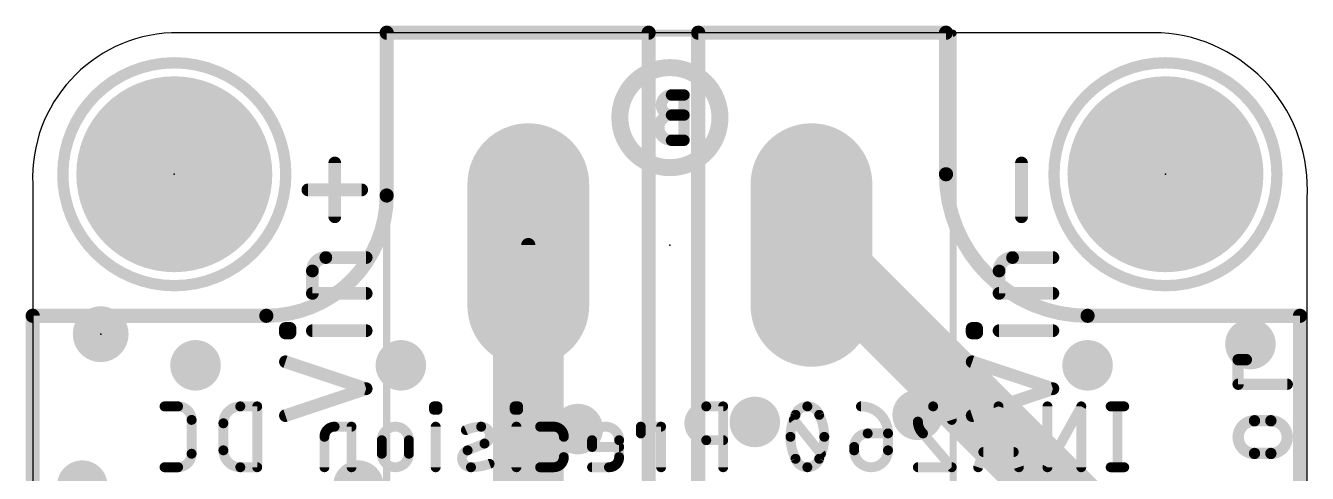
# Model space of a CAD drawing. Extents: x -0.1 to 23, y -0.1 to 23.
# Drawn here: x -0.13 to 22.87, y 14.95 to 22.99 of the extents above; entities that cross this region are included whole.
import ezdxf

# ---------------------------------------------------------------- set-up
doc = ezdxf.new("R2010")
doc.units = 0
for name, color, linetype in [('1', 12, 'CONTINUOUS'), ('16', 5, 'CONTINUOUS'), ('17', 110, 'CONTINUOUS'), ('18', 110, 'CONTINUOUS'), ('20', 31, 'CONTINUOUS'), ('21', 40, 'CONTINUOUS'), ('22', 6, 'CONTINUOUS'), ('23', 53, 'CONTINUOUS'), ('24', 53, 'CONTINUOUS')]:
    doc.layers.add(name, color=color, linetype=linetype)

# ---------------------------------------------------------------- blocks, each defined once
blk = doc.blocks.new('PIE')
at = {"const_width": 0.5}
blk.add_lwpolyline([(0, -0.25, 1), (0, 0.25, 1), (0, -0.25)], format="xyb", dxfattribs=at)
blk = doc.blocks.new('ROUNDP')
at = {"const_width": 0.5}
blk.add_lwpolyline([(0, -0.25, 1), (0, 0.25, 1), (0, -0.25)], format="xyb", dxfattribs=at)
blk = doc.blocks.new('LONGP100')
at = {"const_width": 1}
blk.add_lwpolyline([(-0.5, 0), (0.5, 0)], dxfattribs=at)
at = {"const_width": 0.5}
for points in [[(-0.5, 0.25, 1), (-0.5, -0.25)], [(0.5, -0.25, 1), (0.5, 0.25)]]:
    blk.add_lwpolyline(points, format="xyb", dxfattribs=at)
blk = doc.blocks.new('ROUNDV')
at = {"const_width": 0.5}
blk.add_lwpolyline([(0, -0.25, 1), (0, 0.25, 1), (0, -0.25)], format="xyb", dxfattribs=at)

msp = doc.modelspace()

# ---------------------------------------------------------------- linework, layer by layer
at = {"layer": '1', "const_width": 0.254}
for points in [[(6.35, 19.939), (6.35, 22.86)], [(6.35, 22.86), (11.049, 22.86)], [(11.049, 22.86), (11.049, 11.049)], [(11.938, 22.86), (11.938, 11.049)], [(16.383, 22.86), (11.938, 22.86)], [(16.383, 20.32), (16.383, 22.86)], [(8.89, 11.938), (8.89, 19.05)], [(0, 11.049), (0, 17.78)], [(0, 17.78), (4.191, 17.78)], [(22.733, 17.78), (18.923, 17.78)], [(22.733, 11.049), (22.733, 17.78)]]:
    msp.add_lwpolyline(points, dxfattribs=at)
at = {"layer": '1'}
for points, const_width in [([(6.4135, 22.86, 1), (6.2865, 22.86)], 0.127), ([(6.35, 22.9235, 1), (6.35, 22.7965)], 0.127), ([(11.1125, 22.86, 1), (10.9855, 22.86)], 0.127), ([(11.049, 22.7965, 1), (11.049, 22.9235)], 0.127), ([(12.0015, 22.86, 1), (11.8745, 22.86)], 0.127), ([(11.938, 22.9235, 1), (11.938, 22.7965)], 0.127), ([(16.4465, 22.86, 1), (16.3195, 22.86)], 0.127), ([(16.383, 22.7965, 1), (16.383, 22.9235)], 0.127), ([(16.383, 20.32, 0.4142), (18.923, 17.78)], 0.254), ([(16.4465, 20.32, 1), (16.3195, 20.32)], 0.127), ([(16.3195, 20.32, 1), (16.4465, 20.32)], 0.127), ([(4.191, 17.78, 0.4142), (6.35, 19.939)], 0.254), ([(6.4135, 19.939, 1), (6.2865, 19.939)], 0.127), ([(6.2865, 19.939, 1), (6.4135, 19.939)], 0.127), ([(8.9535, 19.05, 1), (8.8265, 19.05)], 0.127), ([(0.0635, 17.78, 1), (-0.0635, 17.78)], 0.127), ([(0, 17.8435, 1), (0, 17.7165)], 0.127), ([(4.191, 17.8435, 1), (4.191, 17.7165)], 0.127), ([(4.191, 17.7165, 1), (4.191, 17.8435)], 0.127), ([(18.923, 17.8435, 1), (18.923, 17.7165)], 0.127), ([(18.923, 17.7165, 1), (18.923, 17.8435)], 0.127), ([(22.7965, 17.78, 1), (22.6695, 17.78)], 0.127), ([(22.733, 17.7165, 1), (22.733, 17.8435)], 0.127)]:
    msp.add_lwpolyline(points, format="xyb", dxfattribs=dict(at, const_width=const_width))
at = {"layer": '16'}
for points, const_width in [([(6.35, 19.939), (6.35, 22.86)], 0.254), ([(6.35, 22.86), (11.049, 22.86)], 0.254), ([(11.049, 22.86), (11.049, 11.049)], 0.254), ([(11.938, 22.86), (11.938, 11.049)], 0.254), ([(16.383, 22.86), (11.938, 22.86)], 0.254), ([(16.383, 20.32), (16.383, 22.86)], 0.254), ([(8.89, 13.045), (8.89, 19.05)], 1.27), ([(20.32, 12.7), (13.97, 19.05)], 1.27), ([(0, 11.049), (0, 17.78)], 0.254), ([(0, 17.78), (4.191, 17.78)], 0.254), ([(22.733, 17.78), (18.923, 17.78)], 0.254), ([(22.733, 11.049), (22.733, 17.78)], 0.254)]:
    msp.add_lwpolyline(points, dxfattribs=dict(at, const_width=const_width))
for points, const_width in [([(6.4135, 22.86, 1), (6.2865, 22.86)], 0.127), ([(6.35, 22.9235, 1), (6.35, 22.7965)], 0.127), ([(11.1125, 22.86, 1), (10.9855, 22.86)], 0.127), ([(11.049, 22.7965, 1), (11.049, 22.9235)], 0.127), ([(12.0015, 22.86, 1), (11.8745, 22.86)], 0.127), ([(11.938, 22.9235, 1), (11.938, 22.7965)], 0.127), ([(16.4465, 22.86, 1), (16.3195, 22.86)], 0.127), ([(16.383, 22.7965, 1), (16.383, 22.9235)], 0.127), ([(16.383, 20.32, 0.4142), (18.923, 17.78)], 0.254), ([(16.4465, 20.32, 1), (16.3195, 20.32)], 0.127), ([(16.3195, 20.32, 1), (16.4465, 20.32)], 0.127), ([(4.191, 17.78, 0.4142), (6.35, 19.939)], 0.254), ([(6.4135, 19.939, 1), (6.2865, 19.939)], 0.127), ([(6.2865, 19.939, 1), (6.4135, 19.939)], 0.127), ([(9.2075, 19.05, 1), (8.5725, 19.05)], 0.635), ([(14.1945, 19.2745, 1), (13.7455, 18.8255)], 0.635), ([(0.0635, 17.78, 1), (-0.0635, 17.78)], 0.127), ([(0, 17.8435, 1), (0, 17.7165)], 0.127), ([(4.191, 17.8435, 1), (4.191, 17.7165)], 0.127), ([(4.191, 17.7165, 1), (4.191, 17.8435)], 0.127), ([(18.923, 17.8435, 1), (18.923, 17.7165)], 0.127), ([(18.923, 17.7165, 1), (18.923, 17.8435)], 0.127), ([(22.7965, 17.78, 1), (22.6695, 17.78)], 0.127), ([(22.733, 17.7165, 1), (22.733, 17.8435)], 0.127)]:
    msp.add_lwpolyline(points, format="xyb", dxfattribs=dict(at, const_width=const_width))
at = {"layer": '20'}
for p, q in [((20.2438, 22.86), (2.4892, 22.86)), ((0, 20.1422), (0, 2.794)), ((22.86, 2.5654), (22.86, 19.8882))]:
    msp.add_line(p, q, dxfattribs=at)
for centre, radius, start, end in [((2.6035, 20.2565), 2.606, 92.5138, 182.5138), ((20.066, 20.066), 2.7997, 356.3588, 86.3588)]:
    msp.add_arc(centre, radius, start, end, dxfattribs=at)
at = {"layer": '21'}
for points, const_width in [([(6.35, 22.85), (16.51, 22.85)], 0.127), ([(6.35, 14.35), (6.35, 22.85)], 0.127), ([(16.51, 22.85), (16.51, 14.35)], 0.127), ([(5.4187, 19.5571), (5.4187, 20.5223)], 0.2286), ([(17.7377, 19.5571), (17.7377, 20.5223)], 0.2286), ([(5.9013, 20.0397), (4.9361, 20.0397)], 0.2286), ([(5.2578, 18.8253), (5.9817, 18.8253)], 0.2286), ([(17.5768, 18.8253), (18.3007, 18.8253)], 0.2286), ([(5.0165, 18.1818), (5.0165, 18.584)], 0.2286), ([(17.3355, 18.1818), (17.3355, 18.584)], 0.2286), ([(5.9817, 18.1818), (5.0165, 18.1818)], 0.2286), ([(18.3007, 18.1818), (17.3355, 18.1818)], 0.2286), ([(4.5339, 17.4723), (4.5339, 17.5527)], 0.2286), ([(4.5339, 17.5527), (4.6143, 17.5527)], 0.2286), ([(4.6143, 17.4723), (4.5339, 17.4723)], 0.2286), ([(4.6143, 17.5527), (4.6143, 17.4723)], 0.2286), ([(5.9817, 17.5125), (5.0165, 17.5125)], 0.2286), ([(16.8529, 17.4723), (16.8529, 17.5527)], 0.2286), ([(16.8529, 17.5527), (16.9333, 17.5527)], 0.2286), ([(16.9333, 17.4723), (16.8529, 17.4723)], 0.2286), ([(16.9333, 17.5527), (16.9333, 17.4723)], 0.2286), ([(18.3007, 17.5125), (17.3355, 17.5125)], 0.2286), ([(5.9817, 16.4719), (4.5339, 16.9545)], 0.2286), ([(18.3007, 16.4719), (16.8529, 16.9545)], 0.2286), ([(21.6239, 16.5518), (21.6239, 16.9921)], 0.2032), ([(21.6239, 16.9921), (21.7706, 16.9921)], 0.2032), ([(4.5339, 15.9893), (5.9817, 16.4719)], 0.2286), ([(16.8529, 15.9893), (18.3007, 16.4719)], 0.2286), ([(22.5044, 16.5518), (21.6239, 16.5518)], 0.2032), ([(21.9174, 15.8963), (22.2109, 15.8963)], 0.2032), ([(22.2109, 15.3093), (21.9174, 15.3093)], 0.2032)]:
    msp.add_lwpolyline(points, dxfattribs=dict(at, const_width=const_width))
for points, const_width in [([(6.35, 22.8818, 1), (6.35, 22.8183)], 0.0635), ([(6.3818, 22.85, 1), (6.3183, 22.85)], 0.0635), ([(16.5418, 22.85, 1), (16.4783, 22.85)], 0.0635), ([(16.51, 22.8183, 1), (16.51, 22.8818)], 0.0635), ([(2.54, 18.32, 1), (2.54, 22.32, 1), (2.54, 18.32)], 0.2032), ([(20.32, 18.32, 1), (20.32, 22.32, 1), (20.32, 18.32)], 0.2032), ([(5.4758, 20.5223, 1), (5.3615, 20.5223)], 0.1143), ([(17.7948, 20.5223, 1), (17.6805, 20.5223)], 0.1143), ([(4.9361, 20.0968, 1), (4.9361, 19.9825)], 0.1143), ([(5.9013, 19.9825, 1), (5.9013, 20.0968)], 0.1143), ([(5.3615, 19.5571, 1), (5.4758, 19.5571)], 0.1143), ([(17.6805, 19.5571, 1), (17.7948, 19.5571)], 0.1143), ([(5.2578, 18.8253, 0.4142), (5.0165, 18.584)], 0.2286), ([(5.2578, 18.8824, 1), (5.2578, 18.7681)], 0.1143), ([(5.2578, 18.7681, 1), (5.2578, 18.8824)], 0.1143), ([(5.9817, 18.7681, 1), (5.9817, 18.8824)], 0.1143), ([(17.5768, 18.8253, 0.4142), (17.3355, 18.584)], 0.2286), ([(17.5768, 18.8824, 1), (17.5768, 18.7681)], 0.1143), ([(17.5768, 18.7681, 1), (17.5768, 18.8824)], 0.1143), ([(18.3007, 18.7681, 1), (18.3007, 18.8824)], 0.1143), ([(5.0737, 18.584, 1), (4.9594, 18.584)], 0.1143), ([(4.9594, 18.584, 1), (5.0737, 18.584)], 0.1143), ([(17.3926, 18.584, 1), (17.2783, 18.584)], 0.1143), ([(17.2783, 18.584, 1), (17.3926, 18.584)], 0.1143), ([(5.0165, 18.239, 1), (5.0165, 18.1247)], 0.1143), ([(4.9594, 18.1818, 1), (5.0737, 18.1818)], 0.1143), ([(5.9817, 18.1247, 1), (5.9817, 18.239)], 0.1143), ([(17.3355, 18.239, 1), (17.3355, 18.1247)], 0.1143), ([(17.2783, 18.1818, 1), (17.3926, 18.1818)], 0.1143), ([(18.3007, 18.1247, 1), (18.3007, 18.239)], 0.1143), ([(4.5911, 17.5527, 1), (4.4768, 17.5527)], 0.1143), ([(4.5339, 17.6099, 1), (4.5339, 17.4956)], 0.1143), ([(4.5339, 17.5294, 1), (4.5339, 17.4151)], 0.1143), ([(4.4768, 17.4723, 1), (4.5911, 17.4723)], 0.1143), ([(4.6715, 17.5527, 1), (4.5572, 17.5527)], 0.1143), ([(4.5572, 17.4723, 1), (4.6715, 17.4723)], 0.1143), ([(4.6143, 17.4956, 1), (4.6143, 17.6099)], 0.1143), ([(4.6143, 17.4151, 1), (4.6143, 17.5294)], 0.1143), ([(5.0165, 17.5697, 1), (5.0165, 17.4554)], 0.1143), ([(5.9817, 17.4554, 1), (5.9817, 17.5697)], 0.1143), ([(16.9101, 17.5527, 1), (16.7958, 17.5527)], 0.1143), ([(16.8529, 17.6099, 1), (16.8529, 17.4956)], 0.1143), ([(16.8529, 17.5294, 1), (16.8529, 17.4151)], 0.1143), ([(16.7958, 17.4723, 1), (16.9101, 17.4723)], 0.1143), ([(16.9905, 17.5527, 1), (16.8762, 17.5527)], 0.1143), ([(16.8762, 17.4723, 1), (16.9905, 17.4723)], 0.1143), ([(16.9333, 17.4956, 1), (16.9333, 17.6099)], 0.1143), ([(16.9333, 17.4151, 1), (16.9333, 17.5294)], 0.1143), ([(17.3355, 17.5697, 1), (17.3355, 17.4554)], 0.1143), ([(18.3007, 17.4554, 1), (18.3007, 17.5697)], 0.1143), ([(4.552, 17.0087, 1), (4.5158, 16.9003)], 0.1143), ([(16.871, 17.0087, 1), (16.8348, 16.9003)], 0.1143), ([(21.6747, 16.9921, 1), (21.5731, 16.9921)], 0.1016), ([(21.6239, 17.0429, 1), (21.6239, 16.9413)], 0.1016), ([(21.7706, 16.9413, 1), (21.7706, 17.0429)], 0.1016), ([(5.9636, 16.4177, 1), (5.9998, 16.5261)], 0.1143), ([(5.9998, 16.4177, 1), (5.9636, 16.5261)], 0.1143), ([(18.3188, 16.4177, 1), (18.2826, 16.5261)], 0.1143), ([(18.2826, 16.4177, 1), (18.3188, 16.5261)], 0.1143), ([(21.6239, 16.6026, 1), (21.6239, 16.501)], 0.1016), ([(21.5731, 16.5518, 1), (21.6747, 16.5518)], 0.1016), ([(22.5044, 16.501, 1), (22.5044, 16.6026)], 0.1016), ([(4.5158, 16.0435, 1), (4.552, 15.9351)], 0.1143), ([(16.8348, 16.0435, 1), (16.871, 15.9351)], 0.1143), ([(21.9174, 15.8963, 1), (21.9174, 15.3093)], 0.2032), ([(21.9174, 15.9471, 1), (21.9174, 15.8455)], 0.1016), ([(21.9174, 15.8455, 1), (21.9174, 15.9471)], 0.1016), ([(22.2109, 15.3093, 1), (22.2109, 15.8963)], 0.2032), ([(22.2109, 15.9471, 1), (22.2109, 15.8455)], 0.1016), ([(22.2109, 15.8455, 1), (22.2109, 15.9471)], 0.1016), ([(21.9174, 15.3601, 1), (21.9174, 15.2585)], 0.1016), ([(21.9174, 15.2585, 1), (21.9174, 15.3601)], 0.1016), ([(22.2109, 15.3601, 1), (22.2109, 15.2585)], 0.1016), ([(22.2109, 15.2585, 1), (22.2109, 15.3601)], 0.1016)]:
    msp.add_lwpolyline(points, format="xyb", dxfattribs=dict(at, const_width=const_width))
at = {"layer": '22'}
for points, const_width in [([(11.43, 20.438, 1), (11.43, 22.234, 1), (11.43, 20.438)], 0.3048), ([(11.4582, 21.7424, 1), (11.4582, 21.3812)], 0.2032), ([(11.4582, 21.7932, 1), (11.4582, 21.6916)], 0.1016), ([(11.4582, 21.6916, 1), (11.4582, 21.7932)], 0.1016), ([(11.7348, 21.7424, 1), (11.6332, 21.7424)], 0.1016), ([(11.684, 21.6916, 1), (11.684, 21.7932)], 0.1016), ([(11.4582, 21.3812, 1), (11.4582, 20.9296)], 0.2032), ([(11.4582, 21.432, 1), (11.4582, 21.3304)], 0.1016), ([(11.4582, 21.3304, 1), (11.4582, 21.432)], 0.1016), ([(11.4582, 21.3304, 1), (11.4582, 21.432)], 0.1016), ([(11.684, 21.3304, 1), (11.684, 21.432)], 0.1016), ([(11.4582, 20.9804, 1), (11.4582, 20.8788)], 0.1016), ([(11.4582, 20.8788, 1), (11.4582, 20.9804)], 0.1016), ([(11.6332, 20.9296, 1), (11.7348, 20.9296)], 0.1016), ([(11.684, 20.8788, 1), (11.684, 20.9804)], 0.1016), ([(2.3652, 16.1989, 1), (2.3652, 16.11)], 0.0889), ([(2.8506, 15.9117, 0.4142), (2.6079, 16.1544)], 0.1778), ([(2.6079, 16.1989, 1), (2.6079, 16.11)], 0.0889), ([(2.6079, 16.11, 1), (2.6079, 16.1989)], 0.0889), ([(3.7238, 16.1544, 0.4142), (3.4204, 15.851)], 0.1778), ([(3.7238, 16.1989, 1), (3.7238, 16.11)], 0.0889), ([(3.7238, 16.11, 1), (3.7238, 16.1989)], 0.0889), ([(4.0716, 16.1544, 1), (3.9827, 16.1544)], 0.0889), ([(4.0272, 16.11, 1), (4.0272, 16.1989)], 0.0889), ([(7.1986, 16.1989, 1), (7.1986, 16.11)], 0.0889), ([(7.1986, 16.1382, 1), (7.1986, 16.0493)], 0.0889), ([(7.2431, 16.1544, 1), (7.1542, 16.1544)], 0.0889), ([(7.1542, 16.0937, 1), (7.2431, 16.0937)], 0.0889), ([(7.3037, 16.1544, 1), (7.2148, 16.1544)], 0.0889), ([(7.2148, 16.0937, 1), (7.3037, 16.0937)], 0.0889), ([(7.2593, 16.11, 1), (7.2593, 16.1989)], 0.0889), ([(7.2593, 16.0493, 1), (7.2593, 16.1382)], 0.0889), ([(8.6464, 16.1989, 1), (8.6464, 16.11)], 0.0889), ([(8.6464, 16.1382, 1), (8.6464, 16.0493)], 0.0889), ([(8.6909, 16.1544, 1), (8.602, 16.1544)], 0.0889), ([(8.602, 16.0937, 1), (8.6909, 16.0937)], 0.0889), ([(8.7515, 16.1544, 1), (8.6626, 16.1544)], 0.0889), ([(8.6626, 16.0937, 1), (8.7515, 16.0937)], 0.0889), ([(8.7071, 16.11, 1), (8.7071, 16.1989)], 0.0889), ([(8.7071, 16.0493, 1), (8.7071, 16.1382)], 0.0889), ([(12.0825, 16.1544, 1), (12.0825, 15.5476)], 0.1778), ([(12.0825, 16.1989, 1), (12.0825, 16.11)], 0.0889), ([(12.0825, 16.11, 1), (12.0825, 16.1989)], 0.0889), ([(12.4303, 16.1544, 1), (12.3414, 16.1544)], 0.0889), ([(12.3859, 16.11, 1), (12.3859, 16.1989)], 0.0889), ([(13.8964, 16.1544, 0.3205), (13.6841, 16.0027)], 0.1778), ([(14.1088, 16.0027, 0.3205), (13.8964, 16.1544)], 0.1778), ([(13.8964, 16.1989, 1), (13.8964, 16.11)], 0.0889), ([(13.8964, 16.11, 1), (13.8964, 16.1989)], 0.0889), ([(15.3428, 15.669, 0.4142), (14.8574, 16.1544)], 0.1778), ([(14.8574, 16.1989, 1), (14.8574, 16.11)], 0.0889), ([(16.1521, 16.1544, 0.4142), (15.8791, 15.8814)], 0.1778), ([(16.4858, 15.9117, 0.3252), (16.1521, 16.1544)], 0.1778), ([(16.1521, 16.1988, 1), (16.1521, 16.11)], 0.0889), ([(16.1521, 16.11, 1), (16.1521, 16.1989)], 0.0889), ([(17.3676, 16.1685, 1), (17.2833, 16.1403)], 0.0889), ([(17.3676, 16.1403, 1), (17.2833, 16.1685)], 0.0889), ([(18.2476, 16.1544, 1), (18.1587, 16.1544)], 0.0889), ([(18.8544, 16.1544, 1), (18.7655, 16.1544)], 0.0889), ([(18.8488, 16.1328, 1), (18.7711, 16.176)], 0.0889), ([(19.3377, 16.1989, 1), (19.3377, 16.11)], 0.0889), ([(19.5035, 16.1544, 1), (19.4146, 16.1544)], 0.0889), ([(19.5804, 16.11, 1), (19.5804, 16.1989)], 0.0889), ([(2.8951, 15.9117, 1), (2.8062, 15.9117)], 0.0889), ([(2.8062, 15.9117, 1), (2.8951, 15.9117)], 0.0889), ([(3.4648, 15.851, 1), (3.3759, 15.851)], 0.0889), ([(3.3759, 15.851, 1), (3.4648, 15.851)], 0.0889), ([(5.4157, 15.7903, 0.4142), (5.2336, 15.6083)], 0.1778), ([(5.4157, 15.8348, 1), (5.4157, 15.7459)], 0.0889), ([(5.4157, 15.7459, 1), (5.4157, 15.8348)], 0.0889), ([(5.7635, 15.7903, 1), (5.6746, 15.7903)], 0.0889), ([(5.7191, 15.7459, 1), (5.7191, 15.8348)], 0.0889), ([(6.7478, 15.5476, 1), (6.2623, 15.5476)], 0.1778), ([(7.2734, 15.7903, 1), (7.1845, 15.7903)], 0.0889), ([(8.0439, 15.7903, 0.1026), (7.7708, 15.7297)], 0.1778), ([(8.0432, 15.8348, 1), (8.0445, 15.7459)], 0.0889), ([(8.1046, 15.4869, 0.8318), (8.0439, 15.7903)], 0.1778), ([(8.0445, 15.7459, 1), (8.0432, 15.8348)], 0.0889), ([(8.7212, 15.7903, 1), (8.6323, 15.7903)], 0.0889), ([(9.1025, 15.8348, 1), (9.1025, 15.7459)], 0.0889), ([(9.5272, 15.6083, 0.4142), (9.3452, 15.7903)], 0.1778), ([(9.3452, 15.8348, 1), (9.3452, 15.7459)], 0.0889), ([(9.3452, 15.7459, 1), (9.3452, 15.8348)], 0.0889), ([(10.5197, 15.5476, 1), (10.0342, 15.5476)], 0.1778), ([(10.9085, 15.8348, 1), (10.9085, 15.7459)], 0.0889), ([(10.9529, 15.7903, 1), (10.864, 15.7903)], 0.0889), ([(11.317, 15.7903, 1), (11.2281, 15.7903)], 0.0889), ([(11.2725, 15.7459, 1), (11.2725, 15.8348)], 0.0889), ([(13.6841, 16.0027, 0.1139), (13.5931, 15.6083)], 0.1778), ([(13.6884, 15.9395, 1), (13.619, 15.8839)], 0.0889), ([(13.642, 16.0171, 1), (13.7261, 15.9883)], 0.0889), ([(13.724, 15.9832, 1), (13.6441, 16.0222)], 0.0889), ([(14.1998, 15.6083, 0.1139), (14.1088, 16.0027)], 0.1778), ([(14.1488, 16.0222, 1), (14.0689, 15.9832)], 0.0889), ([(14.0668, 15.9883, 1), (14.1509, 16.0171)], 0.0889), ([(15.9235, 15.8813, 1), (15.8346, 15.8814)], 0.0889), ([(15.8346, 15.8814, 1), (15.9235, 15.8814)], 0.0889), ([(15.8791, 15.8814, 0.2053), (15.9701, 15.669)], 0.1778), ([(16.4435, 15.898, 1), (16.5281, 15.9254)], 0.0889), ([(5.2781, 15.6083, 1), (5.1892, 15.6083)], 0.0889), ([(5.1892, 15.6083, 1), (5.2781, 15.6083)], 0.0889), ([(6.3068, 15.5476, 1), (6.2179, 15.5476)], 0.0889), ([(6.7922, 15.5476, 1), (6.7033, 15.5476)], 0.0889), ([(7.7526, 15.7702, 1), (7.7891, 15.6891)], 0.0889), ([(9.5717, 15.6083, 1), (9.4828, 15.6083)], 0.0889), ([(9.4828, 15.6083, 1), (9.5717, 15.6083)], 0.0889), ([(10.0787, 15.5476, 1), (9.9898, 15.5476)], 0.0889), ([(10.5641, 15.5476, 1), (10.4752, 15.5476)], 0.0889), ([(10.864, 15.669, 1), (10.9529, 15.669)], 0.0889), ([(12.0825, 15.5921, 1), (12.0825, 15.5032)], 0.0889), ([(12.0825, 15.5032, 1), (12.0825, 15.5921)], 0.0889), ([(12.3859, 15.5032, 1), (12.3859, 15.5921)], 0.0889), ([(13.5931, 15.6083, 0.1139), (13.6841, 15.2139)], 0.1778), ([(13.6375, 15.6083, 1), (13.5486, 15.6083)], 0.0889), ([(13.5486, 15.6083, 1), (13.6375, 15.6083)], 0.0889), ([(14.1088, 15.2139, 0.1139), (14.1998, 15.6083)], 0.1778), ([(14.2443, 15.6083, 1), (14.1554, 15.6083)], 0.0889), ([(14.1554, 15.6083, 1), (14.2443, 15.6083)], 0.0889), ([(14.9788, 15.669, 0.4142), (14.7361, 15.4263)], 0.1778), ([(14.9788, 15.7134, 1), (14.9788, 15.6245)], 0.0889), ([(14.9788, 15.6245, 1), (14.9788, 15.7134)], 0.0889), ([(15.3873, 15.669, 1), (15.2984, 15.669)], 0.0889), ([(15.2984, 15.669, 1), (15.3873, 15.669)], 0.0889), ([(15.3428, 15.6245, 1), (15.3428, 15.7134)], 0.0889), ([(16.0039, 15.6978, 1), (15.9362, 15.6402)], 0.0889), ([(15.9394, 15.6368, 1), (16.0007, 15.7012)], 0.0889), ([(3.4204, 15.3656, 0.4142), (3.7238, 15.0622)], 0.1778), ([(3.4648, 15.3656, 1), (3.3759, 15.3656)], 0.0889), ([(3.3759, 15.3656, 1), (3.4648, 15.3656)], 0.0889), ([(6.2179, 15.5476, 1), (6.3068, 15.5476)], 0.0889), ([(6.7033, 15.5476, 1), (6.7922, 15.5476)], 0.0889), ([(7.8012, 15.3656, 0.8318), (7.8618, 15.0622)], 0.1778), ([(7.7847, 15.4069, 1), (7.8177, 15.3243)], 0.0889), ([(7.8177, 15.3243, 1), (7.7847, 15.4069)], 0.0889), ([(8.088, 15.5282, 1), (8.1211, 15.4457)], 0.0889), ([(8.1211, 15.4457, 1), (8.088, 15.5282)], 0.0889), ([(10.0342, 15.4707, 1), (10.0342, 15.3818)], 0.0889), ([(9.9898, 15.5476, 1), (10.0787, 15.5476)], 0.0889), ([(9.9898, 15.4263, 1), (10.0787, 15.4263)], 0.0889), ([(10.4752, 15.5476, 1), (10.5641, 15.5476)], 0.0889), ([(10.5197, 15.3818, 1), (10.5197, 15.4707)], 0.0889), ([(14.7805, 15.4263, 1), (14.6916, 15.4263)], 0.0889), ([(14.6916, 15.4263, 1), (14.7805, 15.4263)], 0.0889), ([(14.7805, 15.3656, 1), (14.6916, 15.3656)], 0.0889), ([(14.6916, 15.3656, 1), (14.7805, 15.3656)], 0.0889), ([(14.7361, 15.3656, 1), (15.3428, 15.3656)], 0.1778), ([(15.3873, 15.3656, 1), (15.2984, 15.3656)], 0.0889), ([(15.2984, 15.3656, 1), (15.3873, 15.3656)], 0.0889), ([(17.0524, 15.3797, 1), (17.0524, 15.2908)], 0.0889), ([(17.5985, 15.2908, 1), (17.5985, 15.3797)], 0.0889), ([(2.6079, 15.0622, 0.4142), (2.8506, 15.3049)], 0.1778), ([(2.8951, 15.3049, 1), (2.8062, 15.3049)], 0.0889), ([(2.8062, 15.3049, 1), (2.8951, 15.3049)], 0.0889), ([(6.3068, 15.3049, 1), (6.2179, 15.3049)], 0.0889), ([(6.2179, 15.3049, 1), (6.3068, 15.3049)], 0.0889), ([(6.2624, 15.3049, 1), (6.7478, 15.3049)], 0.1778), ([(6.7922, 15.3049, 1), (6.7033, 15.3049)], 0.0889), ([(6.7033, 15.3049, 1), (6.7922, 15.3049)], 0.0889), ([(7.8618, 15.0622, 0.083), (8.1956, 15.1229)], 0.1778), ([(8.2106, 15.0811, 1), (8.1805, 15.1647)], 0.0889), ([(9.3452, 15.0622, 0.4142), (9.5272, 15.2442)], 0.1778), ([(9.5717, 15.2442, 1), (9.4828, 15.2442)], 0.0889), ([(9.4828, 15.2442, 1), (9.5717, 15.2442)], 0.0889), ([(10.3376, 15.0622, 0.4142), (10.5197, 15.2442)], 0.1778), ([(10.5641, 15.2442, 1), (10.4752, 15.2442)], 0.0889), ([(10.4752, 15.2442, 1), (10.5641, 15.2442)], 0.0889), ([(13.6841, 15.2139, 0.3205), (13.8964, 15.0622)], 0.1778), ([(13.7261, 15.2283, 1), (13.642, 15.1995)], 0.0889), ([(13.6441, 15.1944, 1), (13.724, 15.2334)], 0.0889), ([(13.8964, 15.0622, 0.3205), (14.1088, 15.2139)], 0.1778), ([(14.0689, 15.2334, 1), (14.1488, 15.1944)], 0.0889), ([(14.1509, 15.1995, 1), (14.0668, 15.2283)], 0.0889), ([(14.1044, 15.2771, 1), (14.1739, 15.3327)], 0.0889), ([(2.3652, 15.1067, 1), (2.3652, 15.0178)], 0.0889), ([(2.6079, 15.1067, 1), (2.6079, 15.0178)], 0.0889), ([(2.6079, 15.0178, 1), (2.6079, 15.1067)], 0.0889), ([(3.7238, 15.1067, 1), (3.7238, 15.0178)], 0.0889), ([(3.7238, 15.0178, 1), (3.7238, 15.1067)], 0.0889), ([(3.9827, 15.0622, 1), (4.0716, 15.0622)], 0.0889), ([(4.0272, 15.0178, 1), (4.0272, 15.1067)], 0.0889), ([(5.1892, 15.0622, 1), (5.2781, 15.0622)], 0.0889), ([(5.6746, 15.0622, 1), (5.7635, 15.0622)], 0.0889), ([(7.1845, 15.0622, 1), (7.2734, 15.0622)], 0.0889), ([(7.8612, 15.1066, 1), (7.8625, 15.0178)], 0.0889), ([(7.8625, 15.0178, 1), (7.8612, 15.1066)], 0.0889), ([(8.6323, 15.0622, 1), (8.7212, 15.0622)], 0.0889), ([(9.1025, 15.1067, 1), (9.1025, 15.0178)], 0.0889), ([(9.3452, 15.1067, 1), (9.3452, 15.0178)], 0.0889), ([(9.3452, 15.0178, 1), (9.3452, 15.1067)], 0.0889), ([(10.0342, 15.1067, 1), (10.0342, 15.0178)], 0.0889), ([(10.3376, 15.1067, 1), (10.3376, 15.0178)], 0.0889), ([(10.3376, 15.0178, 1), (10.3376, 15.1067)], 0.0889), ([(11.2281, 15.0622, 1), (11.317, 15.0622)], 0.0889), ([(12.3414, 15.0622, 1), (12.4303, 15.0622)], 0.0889), ([(13.8964, 15.1066, 1), (13.8964, 15.0178)], 0.0889), ([(13.8964, 15.0178, 1), (13.8964, 15.1066)], 0.0889), ([(15.8791, 15.1067, 1), (15.8791, 15.0178)], 0.0889), ([(16.452, 15.0334, 1), (16.5197, 15.091)], 0.0889), ([(16.4858, 15.0178, 1), (16.4858, 15.1067)], 0.0889), ([(16.9192, 15.0763, 1), (17.0035, 15.0481)], 0.0889), ([(17.6473, 15.0481, 1), (17.7317, 15.0763)], 0.0889), ([(18.1643, 15.0838, 1), (18.242, 15.0406)], 0.0889), ([(18.1587, 15.0622, 1), (18.2476, 15.0622)], 0.0889), ([(18.7655, 15.0622, 1), (18.8544, 15.0622)], 0.0889), ([(19.3377, 15.1067, 1), (19.3377, 15.0178)], 0.0889), ([(19.4146, 15.0622, 1), (19.5035, 15.0622)], 0.0889), ([(19.5804, 15.0178, 1), (19.5804, 15.1067)], 0.0889)]:
    msp.add_lwpolyline(points, format="xyb", dxfattribs=dict(at, const_width=const_width))
for points, const_width in [([(11.684, 21.7424), (11.4582, 21.7424)], 0.2032), ([(11.684, 20.9296), (11.684, 21.7424)], 0.2032), ([(11.684, 21.3812), (11.4582, 21.3812)], 0.2032), ([(11.4582, 20.9296), (11.684, 20.9296)], 0.2032), ([(2.6079, 16.1544), (2.3652, 16.1544)], 0.1778), ([(4.0272, 16.1544), (3.7238, 16.1544)], 0.1778), ([(4.0272, 15.0622), (4.0272, 16.1544)], 0.1778), ([(7.2593, 16.1544), (7.1986, 16.1544)], 0.1778), ([(7.1986, 16.1544), (7.1986, 16.0937)], 0.1778), ([(7.1986, 16.0937), (7.2593, 16.0937)], 0.1778), ([(7.2593, 16.0937), (7.2593, 16.1544)], 0.1778), ([(8.7071, 16.1544), (8.6464, 16.1544)], 0.1778), ([(8.6464, 16.1544), (8.6464, 16.0937)], 0.1778), ([(8.6464, 16.0937), (8.7071, 16.0937)], 0.1778), ([(8.7071, 16.0937), (8.7071, 16.1544)], 0.1778), ([(12.3859, 16.1544), (12.0825, 16.1544)], 0.1778), ([(12.3859, 15.0622), (12.3859, 16.1544)], 0.1778), ([(17.3254, 16.1544), (16.9614, 15.0622)], 0.1778), ([(17.6895, 15.0622), (17.3254, 16.1544)], 0.1778), ([(18.8099, 16.1544), (18.2032, 15.0622)], 0.1778), ([(18.2032, 15.0622), (18.2032, 16.1544)], 0.1778), ([(18.8099, 15.0622), (18.8099, 16.1544)], 0.1778), ([(19.5804, 16.1544), (19.3377, 16.1544)], 0.1778), ([(19.459, 16.1544), (19.459, 15.0622)], 0.1778), ([(2.8506, 15.3049), (2.8506, 15.9117)], 0.1778), ([(3.4204, 15.851), (3.4204, 15.3656)], 0.1778), ([(5.7191, 15.7903), (5.4157, 15.7903)], 0.1778), ([(5.7191, 15.0622), (5.7191, 15.7903)], 0.1778), ([(7.229, 15.0622), (7.229, 15.7903)], 0.1778), ([(8.6768, 15.0622), (8.6768, 15.7903)], 0.1778), ([(9.3452, 15.7903), (9.1025, 15.7903)], 0.1778), ([(11.2725, 15.7903), (10.9085, 15.7903)], 0.1778), ([(10.9085, 15.7903), (10.9085, 15.669)], 0.1778), ([(11.2725, 15.0622), (11.2725, 15.7903)], 0.1778), ([(14.1392, 15.3049), (13.6537, 15.9117)], 0.1778), ([(5.2337, 15.6083), (5.2337, 15.0622)], 0.1778), ([(6.2624, 15.5476), (6.2624, 15.3049)], 0.1778), ([(6.7478, 15.3049), (6.7478, 15.5476)], 0.1778), ([(9.5272, 15.2442), (9.5272, 15.6083)], 0.1778), ([(10.0342, 15.5476), (10.0342, 15.4263)], 0.1778), ([(10.5197, 15.2442), (10.5197, 15.5476)], 0.1778), ([(12.0825, 15.5476), (12.3859, 15.5476)], 0.1778), ([(15.3428, 15.669), (14.9788, 15.669)], 0.1778), ([(15.3428, 15.3656), (15.3428, 15.669)], 0.1778), ([(15.9701, 15.669), (16.4858, 15.0622)], 0.1778), ([(7.8012, 15.3656), (8.1046, 15.4869)], 0.1778), ([(10.0342, 15.4263), (10.5197, 15.4263)], 0.1778), ([(14.7361, 15.4263), (14.7361, 15.3656)], 0.1778), ([(17.0524, 15.3353), (17.5985, 15.3353)], 0.1778), ([(2.3652, 15.0622), (2.6079, 15.0622)], 0.1778), ([(3.7238, 15.0622), (4.0272, 15.0622)], 0.1778), ([(9.1025, 15.0622), (9.3452, 15.0622)], 0.1778), ([(10.0342, 15.0622), (10.3376, 15.0622)], 0.1778), ([(16.4858, 15.0622), (15.8791, 15.0622)], 0.1778), ([(19.5804, 15.0622), (19.3377, 15.0622)], 0.1778)]:
    msp.add_lwpolyline(points, dxfattribs=dict(at, const_width=const_width))
at = {"layer": '23'}
for p in [(2.54, 20.32), (20.32, 20.32), (11.43, 19.05), (1.2192, 17.4498)]:
    msp.add_point(p, dxfattribs=at)
at = {"layer": '24'}
msp.add_point((11.43, 21.336), dxfattribs=at)

# ---------------------------------------------------------------- block references
at = {"layer": '1'}
msp.add_blockref('PIE', (1.2192, 17.4498), dxfattribs=at)
at = {"layer": '17', "xscale": 3.516, "yscale": 3.516}
for p in [(2.54, 20.32), (2.54, 20.32), (20.32, 20.32), (20.32, 20.32)]:
    msp.add_blockref('ROUNDP', p, dxfattribs=at)
at = {"layer": '17', "xscale": 2.1844, "yscale": 2.1844, "rotation": 90}
for p in [(8.89, 19.05), (8.89, 19.05), (13.97, 19.05), (13.97, 19.05)]:
    msp.add_blockref('LONGP100', p, dxfattribs=at)
at = {"layer": '18', "xscale": 0.9064, "yscale": 0.9064}
for p in [(21.844, 17.272), (21.844, 17.272), (2.921, 16.891), (2.921, 16.891), (6.604, 16.891), (6.604, 16.891), (18.923, 16.891), (18.923, 16.891), (12.954, 15.875), (12.954, 15.875), (15.875, 16.002), (15.875, 16.002), (9.779, 15.748), (9.779, 15.748), (0.889, 14.732), (0.889, 14.732), (5.842, 14.732), (5.842, 14.732)]:
    msp.add_blockref('ROUNDV', p, dxfattribs=at)

doc.saveas('drawing.dxf')
